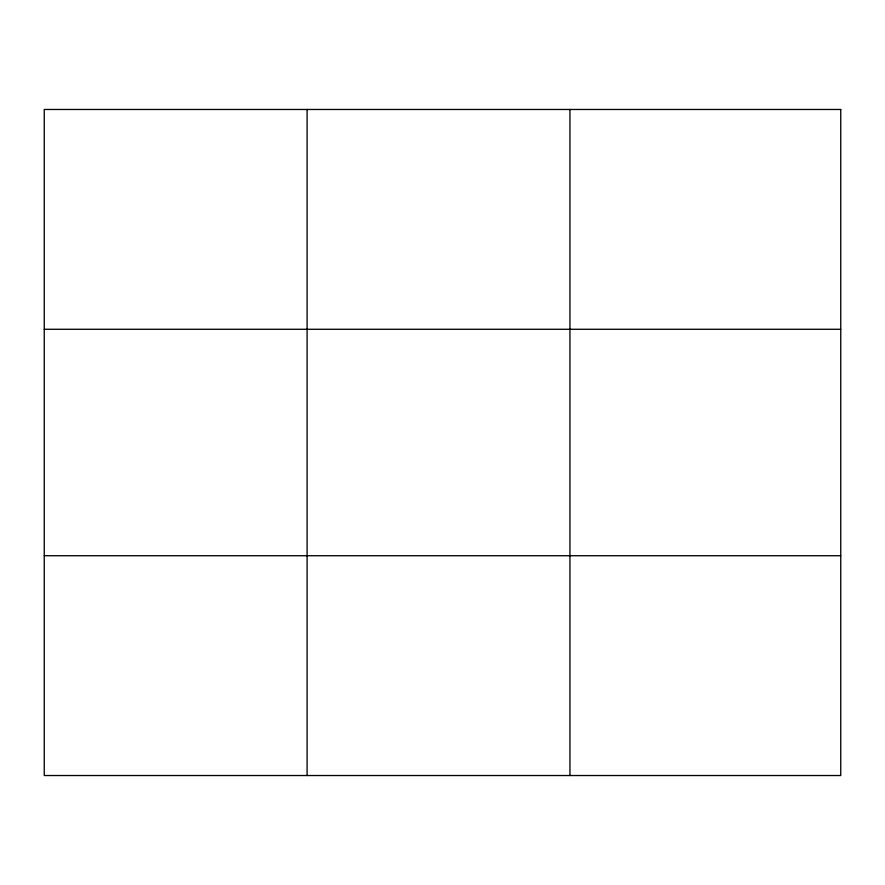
<?xml version="1.0" encoding="UTF-8"?>
<svg xmlns="http://www.w3.org/2000/svg" width="885" height="885" viewBox="0 0 885 885"><rect width="100%" height="100%" fill="white"/><g stroke="black" fill="none" stroke-linecap="round" stroke-linejoin="round"><path stroke-width="1.33" d="M307.095 109.474L307.095 775.525M569.94 109.474L569.94 775.525M44.25 329.275L840.75 329.275M44.25 555.725L840.75 555.725M840.75 109.474L840.75 775.525L44.25 775.525L44.25 109.474L840.75 109.474"/></g></svg>
